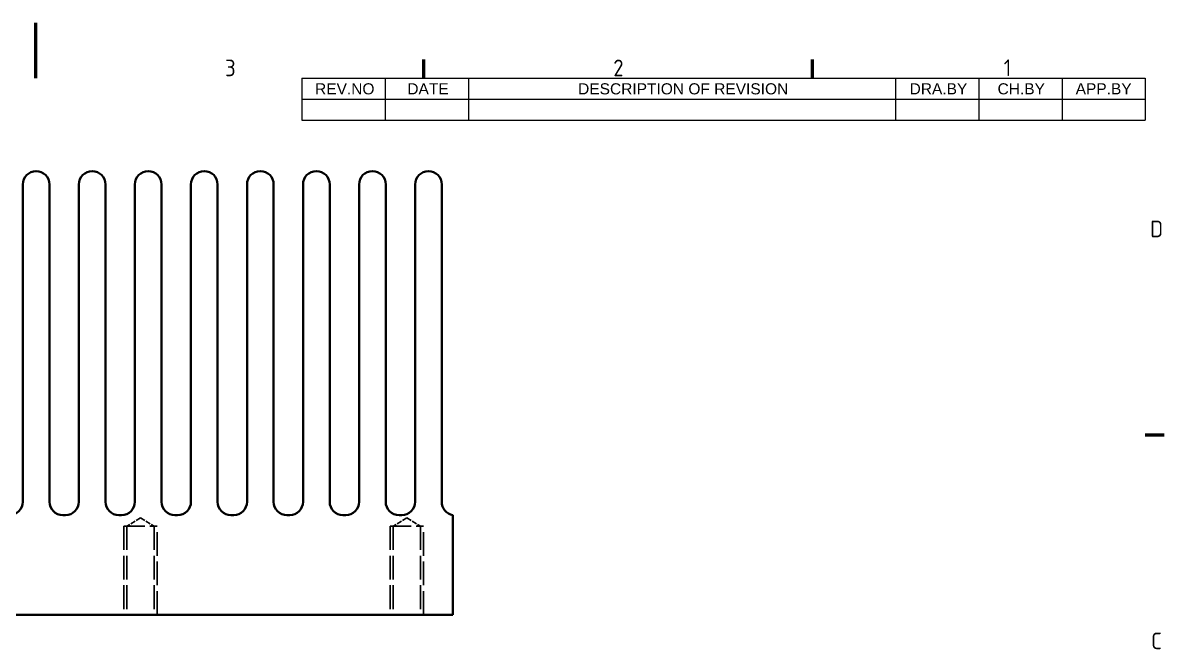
# Model space of a CAD drawing. Header units: millimetres. Extents: x 0 to 210, y 0 to 149.
# Drawn here: x 103.9 to 206.7, y 92.1 to 148.5 of the extents above; entities that cross this region are included whole.
import ezdxf

# ---------------------------------------------------------------- set-up
doc = ezdxf.new("R2010")
doc.units = ezdxf.units.MM
doc.header["$LTSCALE"] = 0.5
doc.linetypes.add('DASHED', pattern=[0.2067, 0.1654, -0.0413])
doc.layers.get('0').update_dxf_attribs({"lineweight": 25})
for name, color, linetype, lineweight in [('가려진 것(ISO)', 5, 'DASHED', 35), ('가시적인 것(ISO)', 7, 'Continuous', 50), ('경계(ISO)', 7, 'Continuous', 70), ('기호(ISO)', 7, 'Continuous', 25)]:
    doc.layers.add(name, color=color, linetype=linetype, lineweight=lineweight)
doc.styles.add('ISO ProportionalPSTEK', font='isocp.shx')
doc.styles.add('주 문자 (JIS)', font='arial.ttf')

# ---------------------------------------------------------------- blocks, each defined once
blk = doc.blocks.new('경계 Default Border')
at = {"layer": '경계(ISO)'}
for p, q in [((280, 287.0000076293945), (280, 290.4000091552734)), ((350, 287.0000076293945), (350, 290.4000091552734)), ((410, 222.7499961853027), (413.4000015258789, 222.7499961853027))]:
    blk.add_line(p, q, dxfattribs=at)
at = {"layer": '경계(ISO)', "flags": 128}
blk.add_lwpolyline([(210, 297.0000076293945), (210, 287.0000076293945)], dxfattribs=at)
at = {"layer": '경계(ISO)', "color": 1, "char_height": 3.00000011920929, "attachment_point": 7, "style": 'ISO ProportionalPSTEK'}
for s, insert in [('3', (244.1685395229535, 287.3713945155963)), ('2', (314.127739416884, 287.3713945155963)), ('1', (384.4860661041481, 287.4)), ('D', (410.878270202895, 258.3463944559917)), ('C', (411.0445395201643, 184.0963944559917))]:
    blk.add_mtext(s, dxfattribs=dict(at, insert=insert))
blk = doc.blocks.new('리비전 내역')
at = {"layer": '기호(ISO)'}
for p, q in [((258, 287.0000076293945), (410, 287.0000076293945)), ((258, 287.0000076293945), (258, 283.2200075995922)), ((273, 287.0000076293945), (273, 283.2200075995922)), ((288, 287.0000076293945), (288, 283.2200075995922)), ((365, 287.0000076293945), (365, 283.2200075995922)), ((380, 287.0000076293945), (380, 283.2200075995922)), ((395, 287.0000076293945), (395, 283.2200075995922)), ((410, 287.0000076293945), (410, 283.2200075995922)), ((258, 283.2200075995922), (410, 283.2200075995922)), ((258, 283.2200075995922), (258, 279.4400075697899)), ((273, 283.2200075995922), (273, 279.4400075697899)), ((288, 283.2200075995922), (288, 279.4400075697899)), ((365, 283.2200075995922), (365, 279.4400075697899)), ((380, 283.2200075995922), (380, 279.4400075697899)), ((395, 283.2200075995922), (395, 279.4400075697899)), ((410, 283.2200075995922), (410, 279.4400075697899)), ((258, 279.4400075697899), (410, 279.4400075697899))]:
    blk.add_line(p, q, dxfattribs=at)
at = {"layer": '기호(ISO)', "color": 7, "char_height": 2.000000029802322, "attachment_point": 7, "style": '주 문자 (JIS)'}
for s, insert in [('REV.NO', (260.3729312729615, 284.0757088355161)), ('DATE', (276.9984664127512, 284.1100075995922)), ('DESCRIPTION OF REVISION', (307.7820035025758, 284.0757088355161)), ('DRA.BY', (367.5228565737885, 284.1100075995922)), ('CH.BY', (383.3750211560421, 284.0757088355161)), ('APP.BY', (397.4480195504761, 284.1100075995922))]:
    blk.add_mtext(s, dxfattribs=dict(at, insert=insert))

msp = doc.modelspace()

# ---------------------------------------------------------------- linework, layer by layer
at = {"layer": '가려진 것(ISO)', "ltscale": 5.464001178741455}
for p, q in [((114.4547383923409, 103.8775134845327), (113.2252383923409, 103.1387553534383)), ((114.4547383923409, 103.8775134845327), (115.6842383923409, 103.1387553534383)), ((138.4546983923429, 103.8775134845327), (137.2251983923429, 103.1387553534383)), ((138.4546983923429, 103.8775134845327), (139.6841983923429, 103.1387553534383))]:
    msp.add_line(p, q, dxfattribs=at)
at = {"layer": '가려진 것(ISO)', "ltscale": 25.80228996276855}
for p, q in [((112.9547383923409, 103.1387553534383), (112.9547383923409, 95.13875535343831)), ((113.2252383923409, 103.1387553534383), (113.2252383923409, 95.13875535343831)), ((115.6842383923409, 103.1387553534383), (115.6842383923409, 95.13875535343831)), ((115.9547383923409, 95.13875535343831), (115.9547383923409, 103.1387553534383)), ((136.9546983923429, 103.1387553534383), (136.9546983923429, 95.13875535343831)), ((137.2251983923429, 103.1387553534383), (137.2251983923429, 95.13875535343831)), ((139.6841983923429, 103.1387553534383), (139.6841983923429, 95.13875535343831)), ((139.9546983923429, 95.13875535343831), (139.9546983923429, 103.1387553534383))]:
    msp.add_line(p, q, dxfattribs=at)
at = {"layer": '가려진 것(ISO)', "ltscale": 22.79820442199707}
for p, q in [((112.9547383923409, 103.1387553534383), (115.9547383923409, 103.1387553534383)), ((136.9546983923429, 103.1387553534383), (139.9546983923429, 103.1387553534383))]:
    msp.add_line(p, q, dxfattribs=at)
at = {"layer": '가시적인 것(ISO)'}
for p, q in [((103.8547383923387, 133.9387553534434), (103.8547383923386, 105.3387553534434)), ((106.2547383923387, 105.3387553534434), (106.2547383923386, 133.9387553534434)), ((108.9047383923387, 133.9387553534434), (108.9047383923386, 105.3387553534434)), ((111.3047383923386, 105.3387553534434), (111.3047383923386, 133.9387553534434)), ((113.9547383923387, 133.9387553534434), (113.9547383923387, 105.3387553534434)), ((116.3547383923387, 105.3387553534434), (116.3547383923386, 133.9387553534434)), ((119.0047383923387, 133.9387553534434), (119.0047383923387, 105.3387553534434)), ((121.4047383923386, 105.3387553534434), (121.4047383923386, 133.9387553534434)), ((124.0547383923387, 133.9387553534434), (124.0547383923386, 105.3387553534434)), ((126.4547383923387, 105.3387553534434), (126.4547383923387, 133.9387553534434)), ((129.1047383923387, 133.9387553534434), (129.1047383923387, 105.3387553534434)), ((131.5047383923387, 105.3387553534434), (131.5047383923387, 133.9387553534434)), ((134.1547383923387, 133.9387553534434), (134.1547383923387, 105.3387553534434)), ((136.5547383923387, 105.3387553534434), (136.5547383923386, 133.9387553534434)), ((139.2047383923387, 133.9387553534434), (139.2047383923386, 105.3387553534434)), ((141.6047383923387, 105.3219713100633), (141.6047383923386, 133.9387553534434)), ((107.4547383923387, 104.1387553534434), (107.7047383923387, 104.1387553534434)), ((112.5047383923387, 104.1387553534434), (112.7547383923387, 104.1387553534434)), ((117.5547383923386, 104.1387553534434), (117.8047383923386, 104.1387553534434)), ((122.6047383923386, 104.1387553534434), (122.8547383923387, 104.1387553534434)), ((127.6547383923387, 104.1387553534434), (127.9047383923387, 104.1387553534434)), ((132.7047383923386, 104.1387553534434), (132.9547383923386, 104.1387553534434)), ((137.7547383923387, 104.1387553534434), (138.0047383923387, 104.1387553534434)), ((142.6047383923386, 95.13875535344337), (142.6047383923386, 104.1387553534434)), ((142.6047383923386, 95.13875535344337), (16.30473839233865, 95.13875535344339))]:
    msp.add_line(p, q, dxfattribs=at)
for centre, radius, start, end in [((105.0547383923386, 133.9387553534434), 1.200000000000001, 0, 180), ((110.1047383923386, 133.9387553534434), 1.200000000000001, 0, 180), ((115.1547383923387, 133.9387553534434), 1.200000000000001, 0, 180), ((120.2047383923387, 133.9387553534434), 1.200000000000001, 0, 180), ((125.2547383923387, 133.9387553534434), 1.200000000000001, 0, 180), ((130.3047383923387, 133.9387553534434), 1.200000000000001, 0, 180), ((135.3547383923387, 133.9387553534434), 1.200000000000001, 0, 180), ((140.4047383923387, 133.9387553534434), 1.200000000000001, 0, 180), ((102.6547383923386, 105.3387553534434), 1.199999999999991, 270, 0), ((107.4547383923387, 105.3387553534434), 1.200000000000006, 180, 269.9999999999991), ((107.7047383923387, 105.3387553534434), 1.199999999999991, 270, 0), ((112.5047383923387, 105.3387553534434), 1.200000000000006, 180, 269.9999999999991), ((112.7547383923387, 105.3387553534434), 1.199999999999996, 270, 0), ((117.5547383923387, 105.3387553534434), 1.200000000000006, 180, 269.9999999999991), ((117.8047383923386, 105.3387553534434), 1.199999999999991, 270, 0), ((122.6047383923386, 105.3387553534434), 1.199999999999992, 180, 270.0000000000008), ((122.8547383923386, 105.3387553534434), 1.200000000000011, 270, 0), ((127.6547383923386, 105.3387553534434), 1.199999999999992, 180, 270.0000000000008), ((127.9047383923387, 105.3387553534434), 1.200000000000013, 270, 0), ((132.7047383923386, 105.3387553534434), 1.20000000000001, 180, 270), ((132.9547383923386, 105.3387553534434), 1.200000000000011, 270, 0), ((137.7547383923387, 105.3387553534434), 1.199999999999992, 180, 270.0000000000008), ((138.0047383923386, 105.3387553534434), 1.200000000000013, 270, 0), ((142.8047383923387, 105.3219713100633), 1.200000000000001, 180, 260.4059317731389)]:
    msp.add_arc(centre, radius, start, end, dxfattribs=at)

# ---------------------------------------------------------------- block references
at = {"xscale": 0.5, "yscale": 0.5, "zscale": 0.5}
msp.add_blockref('경계 Default Border', (0, 0), dxfattribs=at)
at = {"layer": '기호(ISO)', "xscale": 0.5, "yscale": 0.5, "zscale": 0.5}
msp.add_blockref('리비전 내역', (0, 0), dxfattribs=at)

doc.saveas('drawing.dxf')
